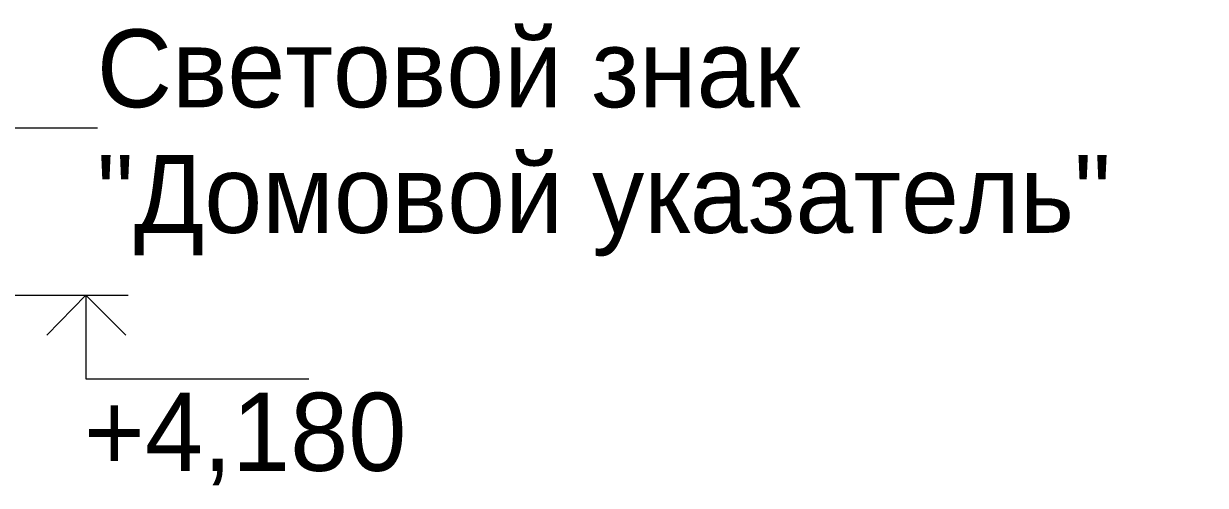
# Model space of a CAD drawing. Header units: millimetres. Extents: x -28928 to 100580, y -22867 to 36490.
# Drawn here: x 82690 to 86926, y -1266 to 390 of the extents above; entities that cross this region are included whole.
import ezdxf

# ---------------------------------------------------------------- set-up
doc = ezdxf.new("R2010")
doc.units = ezdxf.units.MM
doc.layers.add('PDF _Геометрия', color=7, linetype='Continuous', true_color=0x8f8e8d)
doc.layers.add('PDF _Текст', color=7, linetype='Continuous')

msp = doc.modelspace()

# ---------------------------------------------------------------- linework, layer by layer
at = {"layer": 'PDF _Геометрия', "color": 7, "lineweight": 9}
for points in [[(81338.7, -727.8), (82591.1, 16.8), (82954.9, 16.8)], [(81863.4, -584), (82464.1, -584), (82912.6, -584), (82912.6, -884.3), (83712.2, -884.3)], [(82764.5, -584), (83064.9, -584)]]:
    msp.add_lwpolyline(points, dxfattribs=at)
at = {"layer": 'PDF _Геометрия', "color": 7, "lineweight": 18}
msp.add_lwpolyline([(83056.4, -727.8), (82912.6, -584), (82773, -727.8)], dxfattribs=at)

# ---------------------------------------------------------------- texts
at = {"layer": 'PDF _Текст', "attachment_point": 4, "style": ''}
for s, insert, char_height in [('Световой знак', (82952.4, 228), 279.171), ('"Домовой указатель"', (82952.4, -262.7), 279.171), ('+4,180', (82905.9, -1100), 280.13)]:
    msp.add_mtext(s, dxfattribs=dict(at, insert=insert, char_height=char_height))

doc.saveas('drawing.dxf')
